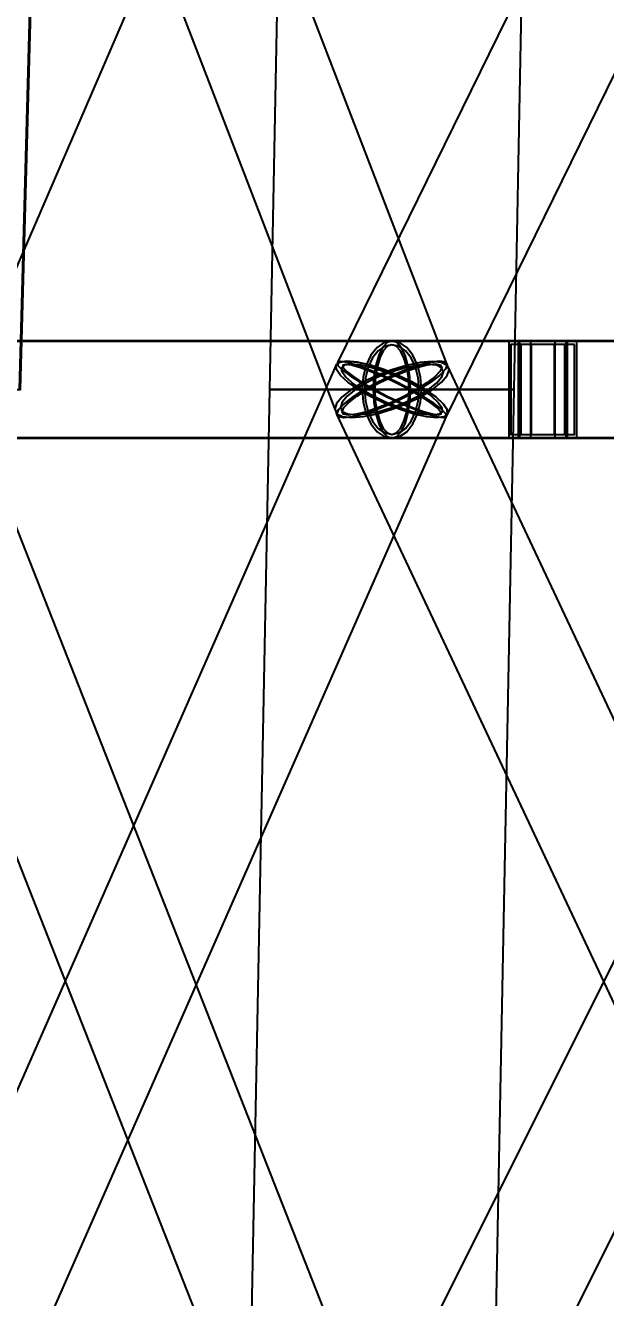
# Model space of a CAD drawing. Header units: millimetres. Extents: x -123812 to 252100, y -3000 to 639000.
# Drawn here: x -6516 to -4094, y 466211 to 471519 of the extents above; entities that cross this region are included whole.
import ezdxf

# ---------------------------------------------------------------- set-up
doc = ezdxf.new("R2010")
doc.units = ezdxf.units.MM
doc.layers.add('D-STR-DIM', color=7, linetype='Continuous', lineweight=13)
doc.layers.add('D-STR-STRC', color=7, linetype='Continuous', lineweight=25)
doc.styles.add('OpenSansCondensed-Light', font='OpenSansCondensed-Light.ttf')
doc.styles.add('TOWER_UNICODE', font='Arial Unicode.ttf')
doc.dimstyles.new('EZDXF', dxfattribs={"dimtxt": 0.25, "dimasz": 0.175, "dimexe": 0.375, "dimexo": 0.125, "dimgap": 0.1, "dimtad": 1, "dimlfac": 100, "dimzin": 12, "dimdsep": 46, "dimtxsty": 'OpenSansCondensed-Light', "dimblk": 'ARCHTICK', "dimcen": 2.5, "dimazin": 3, "dimtfac": 0.5, "dimtmove": 2, "dimatfit": 3})

# ---------------------------------------------------------------- blocks, each defined once
blk = doc.blocks.new('_ARCHTICK')
at = {"color": 0, "linetype": 'BYBLOCK', "const_width": 0.15}
blk.add_lwpolyline([(-0.5, -0.5), (0.5, 0.5)], dxfattribs=at)

msp = doc.modelspace()

# ---------------------------------------------------------------- linework, layer by layer
at = {"layer": 'D-STR-STRC'}
for points in [[(-5121.9, 475101), (-7284.5, 470101), (-7283.3, 470082.5), (-7266.3, 470058.3), (-7234.7, 470030.2), (-7190.6, 470000), (-7137, 469969.8), (-7077.6, 469941.7), (-7016.4, 469917.5), (-6957.5, 469899), (-6905.1, 469887.3), (-6862.7, 469883.3), (-6833.1, 469887.3), (-6818.4, 469899), (-4655.8, 474899)], [(-7152.6, 474917.5), (-5224.7, 469917.5), (-5216.4, 469899), (-5192.4, 469887.3), (-5154.4, 469883.3), (-5104.8, 469887.3), (-5047.2, 469899), (-4985.4, 469917.5), (-4923.7, 469941.7), (-4866.2, 469969.8), (-4816.9, 470000), (-4779.1, 470030.2), (-4755.4, 470058.3), (-4747.5, 470082.5), (-6675.3, 475082.5)], [(-2758.2, 475112.7), (-5213.7, 470112.7), (-5211.4, 470101), (-5193.8, 470082.5), (-5162.1, 470058.3), (-5118.3, 470030.2), (-5065.5, 470000), (-5007.4, 469969.8), (-4947.7, 469941.7), (-4890.7, 469917.5), (-4840.2, 469899), (-4799.7, 469887.3), (-4771.8, 469883.3), (-4758.5, 469887.3), (-2303.1, 474887.3)], [(-7051.4, 469796.8), (-4986.1, 469796.8), (-4954.1, 469803.7), (-4924.3, 469824), (-4898.6, 469856.3), (-4879, 469898.4), (-4866.6, 469947.4), (-4862.4, 470000), (-4866.6, 470052.6), (-4879, 470101.6), (-4898.6, 470143.7), (-4924.3, 470176), (-4954.1, 470196.3), (-4986.1, 470203.2), (-7051.4, 470203.2)], [(-7051.4, 469796.8), (-4986.1, 469796.8), (-4954.1, 469803.7), (-4924.3, 469824), (-4898.6, 469856.3), (-4879, 469898.4), (-4866.6, 469947.4), (-4862.4, 470000), (-4866.6, 470052.6), (-4879, 470101.6), (-4898.6, 470143.7), (-4924.3, 470176), (-4954.1, 470196.3), (-4986.1, 470203.2), (-7051.4, 470203.2)], [(-2581, 470203.2), (-4986.1, 470203.2), (-5006.2, 470196.3), (-5025, 470176), (-5041.1, 470143.7), (-5053.5, 470101.6), (-5061.2, 470052.6), (-5063.9, 470000), (-5061.2, 469947.4), (-5053.5, 469898.4), (-5041.1, 469856.3), (-5025, 469824), (-5006.2, 469803.7), (-4986.1, 469796.8), (-2581, 469796.8)], [(-2581, 470203.2), (-4986.1, 470203.2), (-5006.2, 470196.3), (-5025, 470176), (-5041.1, 470143.7), (-5053.5, 470101.6), (-5061.2, 470052.6), (-5063.9, 470000), (-5061.2, 469947.4), (-5053.5, 469898.4), (-5041.1, 469856.3), (-5025, 469824), (-5006.2, 469803.7), (-4986.1, 469796.8), (-2581, 469796.8)], [(-6956.6, 464897.4), (-4753.7, 469897.4), (-4754.7, 469916.2), (-4771.4, 469940.8), (-4802.8, 469969.3), (-4846.6, 470000), (-4900, 470030.7), (-4959.2, 470059.2), (-5020.3, 470083.8), (-5079, 470102.6), (-5131.4, 470114.4), (-5173.9, 470118.4), (-5203.6, 470114.4), (-5218.5, 470102.6), (-7421.3, 465102.6)], [(-4845.2, 465083.8), (-6813.3, 470083.8), (-6821.7, 470102.6), (-6845.6, 470114.4), (-6883.6, 470118.4), (-6933.1, 470114.4), (-6990.6, 470102.6), (-7052.3, 470083.8), (-7113.9, 470059.2), (-7171.2, 470030.7), (-7220.4, 470000), (-7258, 469969.3), (-7281.6, 469940.8), (-7289.5, 469916.2), (-5321.4, 464916.2)], [(-2807.7, 470114.4), (-5310, 465114.4), (-5308, 465102.6), (-5290.6, 465083.8), (-5259.1, 465059.2), (-5215.6, 465030.7), (-5163.1, 465000), (-5105.2, 464969.3), (-5045.8, 464940.8), (-4988.9, 464916.2), (-4938.5, 464897.4), (-4897.9, 464885.6), (-4870, 464881.6), (-4856.6, 464885.6), (-2354.3, 469885.6)], [(-2400.4, 465102.6), (-4755.2, 470102.6), (-4762.7, 470114.4), (-4785.4, 470118.4), (-4821.7, 470114.4), (-4869.3, 470102.6), (-4924.8, 470083.8), (-4984.6, 470059.2), (-5044.4, 470030.7), (-5100.2, 470000), (-5148.3, 469969.3), (-5185.3, 469940.8), (-5208.7, 469916.2), (-5217, 469897.4), (-2862.2, 464897.4)]]:
    msp.add_lwpolyline(points, dxfattribs=at)
for points in [[(-7565.7, 470000), (-6537.2, 470000), (-6400.9, 475000), (-7427, 475000)], [(-7562, 470000), (-6540.9, 470000), (-6403.9, 475000), (-7424, 475000)], [(-5496.6, 470000), (-4475.6, 470000), (-4378.8, 475000), (-5399, 475000)], [(-5496.6, 470000), (-4475.6, 470000), (-4378.8, 475000), (-5399, 475000)], [(-8738.8, 469800), (-4253.3, 469800), (-4253.3, 470200), (-8738.8, 470200)], [(-7686.1, 469800), (-4214.5, 469800), (-4214.5, 470200), (-7686.1, 470200)], [(-7686.1, 469800), (-4214.5, 469800), (-4214.5, 470200), (-7686.1, 470200)], [(-5109.8, 470000), (-5105.6, 469947.4), (-5093.2, 469898.4), (-5073.6, 469856.3), (-5048, 469824), (-5018.1, 469803.7), (-4986.1, 469796.8), (-4954.1, 469803.7), (-4924.3, 469824), (-4898.6, 469856.3), (-4879, 469898.4), (-4866.6, 469947.4), (-4862.4, 470000), (-4866.6, 470052.6), (-4879, 470101.6), (-4898.6, 470143.7), (-4924.3, 470176), (-4954.1, 470196.3), (-4986.1, 470203.2), (-5018.1, 470196.3), (-5048, 470176), (-5073.6, 470143.7), (-5093.2, 470101.6), (-5105.6, 470052.6)], [(-5109.8, 470000), (-5105.6, 469947.4), (-5093.2, 469898.4), (-5073.6, 469856.3), (-5048, 469824), (-5018.1, 469803.7), (-4986.1, 469796.8), (-4954.1, 469803.7), (-4924.3, 469824), (-4898.6, 469856.3), (-4879, 469898.4), (-4866.6, 469947.4), (-4862.4, 470000), (-4866.6, 470052.6), (-4879, 470101.6), (-4898.6, 470143.7), (-4924.3, 470176), (-4954.1, 470196.3), (-4986.1, 470203.2), (-5018.1, 470196.3), (-5048, 470176), (-5073.6, 470143.7), (-5093.2, 470101.6), (-5105.6, 470052.6)], [(-5100.1, 470000), (-5096.2, 469951.5), (-5084.8, 469906.4), (-5066.7, 469867.6), (-5043.1, 469837.9), (-5015.6, 469819.2), (-4986.1, 469812.8), (-4956.6, 469819.2), (-4929.1, 469837.9), (-4905.5, 469867.6), (-4887.4, 469906.4), (-4876, 469951.5), (-4872.2, 470000), (-4876, 470048.5), (-4887.4, 470093.6), (-4905.5, 470132.4), (-4929.1, 470162.1), (-4956.6, 470180.8), (-4986.1, 470187.2), (-5015.6, 470180.8), (-5043.1, 470162.1), (-5066.7, 470132.4), (-5084.8, 470093.6), (-5096.2, 470048.5)], [(-5100.1, 470000), (-5096.2, 469951.5), (-5084.8, 469906.4), (-5066.7, 469867.6), (-5043.1, 469837.9), (-5015.6, 469819.2), (-4986.1, 469812.8), (-4956.6, 469819.2), (-4929.1, 469837.9), (-4905.5, 469867.6), (-4887.4, 469906.4), (-4876, 469951.5), (-4872.2, 470000), (-4876, 470048.5), (-4887.4, 470093.6), (-4905.5, 470132.4), (-4929.1, 470162.1), (-4956.6, 470180.8), (-4986.1, 470187.2), (-5015.6, 470180.8), (-5043.1, 470162.1), (-5066.7, 470132.4), (-5084.8, 470093.6), (-5096.2, 470048.5)], [(-5063.9, 470000), (-5061.2, 469947.4), (-5053.5, 469898.4), (-5041.1, 469856.3), (-5025, 469824), (-5006.2, 469803.7), (-4986.1, 469796.8), (-4966, 469803.7), (-4947.2, 469824), (-4931.1, 469856.3), (-4918.8, 469898.4), (-4911, 469947.4), (-4908.3, 470000), (-4911, 470052.6), (-4918.8, 470101.6), (-4931.1, 470143.7), (-4947.2, 470176), (-4966, 470196.3), (-4986.1, 470203.2), (-5006.2, 470196.3), (-5025, 470176), (-5041.1, 470143.7), (-5053.5, 470101.6), (-5061.2, 470052.6)], [(-5063.9, 470000), (-5061.2, 469947.4), (-5053.5, 469898.4), (-5041.1, 469856.3), (-5025, 469824), (-5006.2, 469803.7), (-4986.1, 469796.8), (-4966, 469803.7), (-4947.2, 469824), (-4931.1, 469856.3), (-4918.8, 469898.4), (-4911, 469947.4), (-4908.3, 470000), (-4911, 470052.6), (-4918.8, 470101.6), (-4931.1, 470143.7), (-4947.2, 470176), (-4966, 470196.3), (-4986.1, 470203.2), (-5006.2, 470196.3), (-5025, 470176), (-5041.1, 470143.7), (-5053.5, 470101.6), (-5061.2, 470052.6)], [(-5057.7, 470000), (-5055.3, 469951.5), (-5048.2, 469906.4), (-5036.8, 469867.6), (-5021.9, 469837.9), (-5004.7, 469819.2), (-4986.1, 469812.8), (-4967.6, 469819.2), (-4950.3, 469837.9), (-4935.5, 469867.6), (-4924.1, 469906.4), (-4916.9, 469951.5), (-4914.5, 470000), (-4916.9, 470048.5), (-4924.1, 470093.6), (-4935.5, 470132.4), (-4950.3, 470162.1), (-4967.6, 470180.8), (-4986.1, 470187.2), (-5004.7, 470180.8), (-5021.9, 470162.1), (-5036.8, 470132.4), (-5048.2, 470093.6), (-5055.3, 470048.5)], [(-5057.7, 470000), (-5055.3, 469951.5), (-5048.2, 469906.4), (-5036.8, 469867.6), (-5021.9, 469837.9), (-5004.7, 469819.2), (-4986.1, 469812.8), (-4967.6, 469819.2), (-4950.3, 469837.9), (-4935.5, 469867.6), (-4924.1, 469906.4), (-4916.9, 469951.5), (-4914.5, 470000), (-4916.9, 470048.5), (-4924.1, 470093.6), (-4935.5, 470132.4), (-4950.3, 470162.1), (-4967.6, 470180.8), (-4986.1, 470187.2), (-5004.7, 470180.8), (-5021.9, 470162.1), (-5036.8, 470132.4), (-5048.2, 470093.6), (-5055.3, 470048.5)], [(-4214.5, 470200), (-4497.3, 470200), (-4497.3, 469800), (-4214.5, 469800)], [(-4214.5, 470200), (-4497.3, 470200), (-4497.3, 469800), (-4214.5, 469800)], [(-4223, 470188), (-4488.8, 470188), (-4488.8, 469812), (-4223, 469812)], [(-4223, 470188), (-4488.8, 470188), (-4488.8, 469812), (-4223, 469812)], [(-4253.3, 470200), (-4458.5, 470200), (-4458.5, 469800), (-4253.3, 469800)], [(-4453.3, 469800), (97.4, 469800), (97.4, 470200), (-4453.3, 470200)], [(-4258.5, 470200), (-4453.3, 470200), (-4453.3, 469800), (-4258.5, 469800)], [(-4259.5, 470188), (-4452.4, 470188), (-4452.4, 469812), (-4259.5, 469812)], [(-4264.4, 470188), (-4447.4, 470188), (-4447.4, 469812), (-4264.4, 469812)], [(-4407.7, 469800), (51.8, 469800), (51.8, 470200), (-4407.7, 470200)], [(-4304.1, 470200), (-4407.7, 470200), (-4407.7, 469800), (-4304.1, 469800)], [(-4407.7, 469800), (51.8, 469800), (51.8, 470200), (-4407.7, 470200)], [(-4304.1, 470200), (-4407.7, 470200), (-4407.7, 469800), (-4304.1, 469800)], [(-4307.3, 470188), (-4404.6, 470188), (-4404.6, 469812), (-4307.3, 469812)], [(-4307.3, 470188), (-4404.6, 470188), (-4404.6, 469812), (-4307.3, 469812)], [(-5155.3, 470000), (-5193.1, 469969.8), (-5216.8, 469941.7), (-5224.7, 469917.5), (-5216.4, 469899), (-5192.4, 469887.3), (-5154.4, 469883.3), (-5104.8, 469887.3), (-5047.2, 469899), (-4985.4, 469917.5), (-4923.7, 469941.7), (-4866.2, 469969.8), (-4816.9, 470000), (-4779.1, 470030.2), (-4755.4, 470058.3), (-4747.5, 470082.5), (-4755.8, 470101), (-4779.8, 470112.7), (-4817.8, 470116.7), (-4867.4, 470112.7), (-4925, 470101), (-4986.8, 470082.5), (-5048.5, 470058.3), (-5106, 470030.2)], [(-4846.6, 470000), (-4802.8, 469969.3), (-4771.4, 469940.8), (-4754.7, 469916.2), (-4753.7, 469897.4), (-4768.6, 469885.6), (-4798.3, 469881.6), (-4840.8, 469885.6), (-4893.2, 469897.4), (-4951.9, 469916.2), (-5013, 469940.8), (-5072.2, 469969.3), (-5125.6, 470000), (-5169.4, 470030.7), (-5200.8, 470059.2), (-5217.5, 470083.8), (-5218.5, 470102.6), (-5203.6, 470114.4), (-5173.9, 470118.4), (-5131.4, 470114.4), (-5079, 470102.6), (-5020.3, 470083.8), (-4959.2, 470059.2), (-4900, 470030.7)], [(-4872, 470000), (-4927.9, 469969.3), (-4987.7, 469940.8), (-5047.4, 469916.2), (-5102.9, 469897.4), (-5150.5, 469885.6), (-5186.9, 469881.6), (-5209.5, 469885.6), (-5217, 469897.4), (-5208.7, 469916.2), (-5185.3, 469940.8), (-5148.3, 469969.3), (-5100.2, 470000), (-5044.4, 470030.7), (-4984.6, 470059.2), (-4924.8, 470083.8), (-4869.3, 470102.6), (-4821.7, 470114.4), (-4785.4, 470118.4), (-4762.7, 470114.4), (-4755.2, 470102.6), (-4763.5, 470083.8), (-4786.9, 470059.2), (-4823.9, 470030.7)], [(-5065.5, 470000), (-5007.4, 469969.8), (-4947.7, 469941.7), (-4890.7, 469917.5), (-4840.2, 469899), (-4799.7, 469887.3), (-4771.8, 469883.3), (-4758.5, 469887.3), (-4760.8, 469899), (-4778.4, 469917.5), (-4810.2, 469941.7), (-4853.9, 469969.8), (-4906.7, 470000), (-4964.9, 470030.2), (-5024.5, 470058.3), (-5081.5, 470082.5), (-5132, 470101), (-5172.6, 470112.7), (-5200.4, 470116.7), (-5213.7, 470112.7), (-5211.4, 470101), (-5193.8, 470082.5), (-5162.1, 470058.3), (-5118.3, 470030.2)], [(-5138.7, 470000), (-5172.7, 469972.8), (-5194.1, 469947.4), (-5201.3, 469925.6), (-5193.8, 469908.9), (-5172.1, 469898.4), (-5137.8, 469894.8), (-5093.2, 469898.4), (-5041.2, 469908.9), (-4985.5, 469925.6), (-4929.8, 469947.4), (-4878, 469972.8), (-4833.5, 470000), (-4799.5, 470027.2), (-4778.1, 470052.6), (-4771, 470074.4), (-4778.5, 470091.1), (-4800.1, 470101.6), (-4834.4, 470105.2), (-4879.1, 470101.6), (-4931, 470091.1), (-4986.7, 470074.4), (-5042.4, 470052.6), (-5094.2, 470027.2)], [(-4860.4, 470000), (-4820.8, 469972.4), (-4792.6, 469946.6), (-4777.5, 469924.5), (-4776.6, 469907.5), (-4790, 469896.9), (-4816.8, 469893.2), (-4855.1, 469896.9), (-4902.4, 469907.5), (-4955.3, 469924.5), (-5010.4, 469946.6), (-5063.8, 469972.4), (-5111.9, 470000), (-5151.4, 470027.6), (-5179.7, 470053.4), (-5194.7, 470075.5), (-5195.6, 470092.5), (-5182.2, 470103.1), (-5155.4, 470106.8), (-5117.1, 470103.1), (-5069.9, 470092.5), (-5016.9, 470075.5), (-4961.9, 470053.4), (-4908.5, 470027.6)], [(-4883.2, 470000), (-4933.6, 469972.4), (-4987.5, 469946.6), (-5041.3, 469924.5), (-5091.4, 469907.5), (-5134.3, 469896.9), (-5167.1, 469893.2), (-5187.6, 469896.9), (-5194.3, 469907.5), (-5186.8, 469924.5), (-5165.7, 469946.6), (-5132.3, 469972.4), (-5089, 470000), (-5038.6, 470027.6), (-4984.7, 470053.4), (-4930.9, 470075.5), (-4880.8, 470092.5), (-4837.9, 470103.1), (-4805.1, 470106.8), (-4784.7, 470103.1), (-4777.9, 470092.5), (-4785.4, 470075.5), (-4806.5, 470053.4), (-4839.9, 470027.6)], [(-5057.7, 470000), (-5005.3, 469972.8), (-4951.5, 469947.4), (-4900.1, 469925.6), (-4854.6, 469908.9), (-4818, 469898.4), (-4792.9, 469894.8), (-4780.9, 469898.4), (-4783, 469908.9), (-4798.8, 469925.6), (-4827.5, 469947.4), (-4866.9, 469972.8), (-4914.5, 470000), (-4966.9, 470027.2), (-5020.7, 470052.6), (-5072.1, 470074.4), (-5117.6, 470091.1), (-5154.2, 470101.6), (-5179.3, 470105.2), (-5191.3, 470101.6), (-5189.2, 470091.1), (-5173.4, 470074.4), (-5144.7, 470052.6), (-5105.3, 470027.2)], [(-5594.3, 465000), (-4572.3, 465000), (-4475.6, 470000), (-5496.6, 470000)], [(-5594.3, 465000), (-4572.3, 465000), (-4475.6, 470000), (-5496.6, 470000)], [(-4475.6, 470000), (-4493, 470000), (-4544, 470000), (-4625.1, 470000), (-4730.8, 470000), (-4854, 470000), (-4986.1, 470000), (-5118.2, 470000), (-5241.4, 470000), (-5347.1, 470000), (-5428.2, 470000), (-5479.3, 470000), (-5496.6, 470000), (-5479.3, 470000), (-5428.2, 470000), (-5347.1, 470000), (-5241.4, 470000), (-5118.2, 470000), (-4986.1, 470000), (-4854, 470000), (-4730.8, 470000), (-4625.1, 470000), (-4544, 470000), (-4493, 470000)], [(-4475.6, 470000), (-4493, 470000), (-4544, 470000), (-4625.1, 470000), (-4730.8, 470000), (-4854, 470000), (-4986.1, 470000), (-5118.2, 470000), (-5241.4, 470000), (-5347.1, 470000), (-5428.2, 470000), (-5479.3, 470000), (-5496.6, 470000), (-5479.3, 470000), (-5428.2, 470000), (-5347.1, 470000), (-5241.4, 470000), (-5118.2, 470000), (-4986.1, 470000), (-4854, 470000), (-4730.8, 470000), (-4625.1, 470000), (-4544, 470000), (-4493, 470000)]]:
    msp.add_lwpolyline(points, close=True, dxfattribs=at)

# ---------------------------------------------------------------- dimensions: what is measured, and where the dimension line sits
at = {"layer": 'D-STR-DIM'}
msp.add_linear_dim(base=(-112000, 0), p1=(0, 0), p2=(0, 634000), angle=90, dimstyle='EZDXF', override={"dimtxt": 8400, "dimasz": 3750, "dimexe": 2100, "dimexo": 1800, "dimgap": 2100, "dimtad": 1, "dimdec": 0, "dimlfac": 1, "dimlunit": 2, "dimtxsty": 'TOWER_UNICODE', "dimclrd": 7, "dimclre": 7, "dimclrt": 7}, dxfattribs=at).render()

doc.saveas('drawing.dxf')
